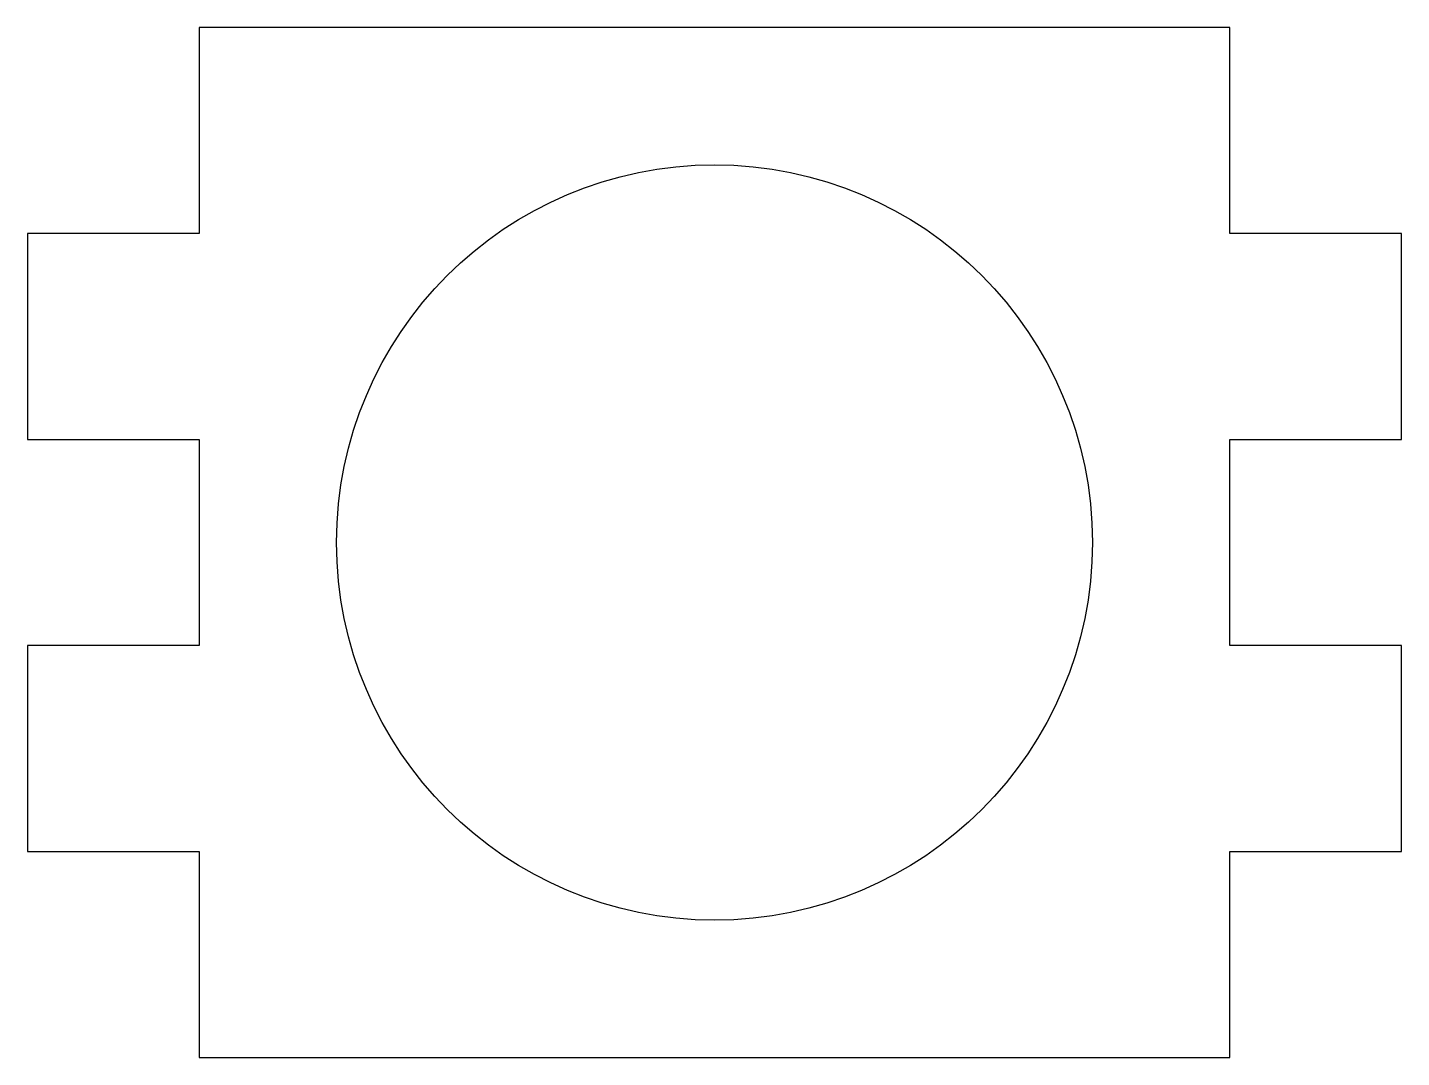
# Model space of a CAD drawing. Header units: millimetres. Extents: x -20 to 20, y 184.4 to 214.4.
import ezdxf

# ---------------------------------------------------------------- set-up
doc = ezdxf.new("R2010")
doc.units = ezdxf.units.MM
doc.layers.get('0').update_dxf_attribs({"linetype": 'CONTINUOUS'})

msp = doc.modelspace()

# ---------------------------------------------------------------- linework, layer by layer
msp.add_lwpolyline([(-15, 190.363), (-15, 184.363), (15, 184.363), (15, 190.363), (20, 190.363), (20, 196.363), (15, 196.363), (15, 202.363), (20, 202.363), (20, 208.363), (15, 208.363), (15, 214.363), (-15, 214.363), (-15, 208.363), (-20, 208.363), (-20, 202.363), (-15, 202.363), (-15, 196.363), (-20, 196.363), (-20, 190.363)], close=True)
msp.add_circle((0, 199.363), 11)

doc.saveas('drawing.dxf')
